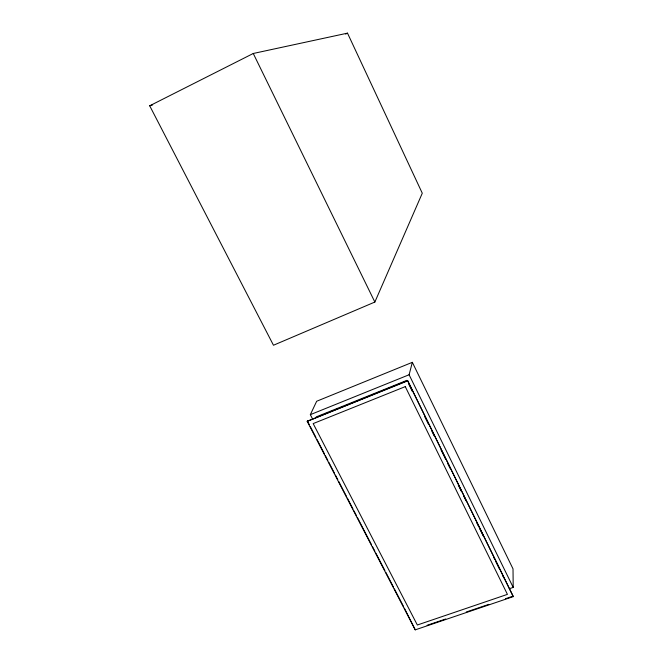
<?xml version="1.0" encoding="UTF-8"?>
<svg xmlns="http://www.w3.org/2000/svg" width="663" height="663" viewBox="0 0 663 663"><rect width="100%" height="100%" fill="white"/><g stroke="black" fill="none" stroke-linecap="round" stroke-linejoin="round"><path stroke-width="0.99" d="M415.245 629.85L307.184 421.32L407.588 380.562L513.295 596.617L415.245 629.85L404.389 608.17M513.295 596.617L407.588 380.562M509.3 588.744L513.203 587.41L409.104 374.752L412.336 362.329L316.682 401.248L310.334 414.657L312.704 419.248M374.86 302.046L422.281 193.223L347.503 33.15L253.258 53.479L149.705 105.798L273.471 345.241L374.86 302.046L253.258 53.479M345.655 34.07L347.503 33.15M310.334 414.657L409.104 374.752M316.234 416.894L406.916 380.363M307.184 421.32L407.496 380.935M427.088 625.292L445.702 618.985M466.271 612.007L488.805 604.366M505.455 598.722L512.317 596.393M149.705 105.798L152.664 104.911M307.375 420.922L309.273 424.593M310.226 426.425L315.936 437.439M316.881 439.279L324.497 453.964M325.442 455.796L327.82 460.387M328.773 462.227L334.483 473.241M335.428 475.073L337.807 479.664M338.76 481.504L346.368 496.189M347.321 498.021L353.031 509.035M353.976 510.875L356.354 515.466M357.307 517.297L371.578 544.837M372.523 546.668L374.902 551.26M375.855 553.099L384.888 570.536M385.841 572.368L393.449 587.062M394.402 588.893L403.435 606.33M408.731 384.076L412.369 391.485M424.651 416.513L428.29 423.93M431.928 431.34L434.199 435.981M441.019 449.879L445.569 459.152M447.84 463.785L450.119 468.418M458.307 485.101L461.489 491.59M463.76 496.222L466.031 500.863M476.49 522.179L478.769 526.812M479.68 528.668L483.319 536.085M493.778 557.401L494.681 559.257M495.592 561.105L499.231 568.523M502.869 575.94L503.781 577.796M412.336 362.329L513.013 568.871L513.203 587.41M405.275 386.628L313.176 423.591L417.334 625.01L507.427 594.371L405.275 386.628"/></g></svg>
